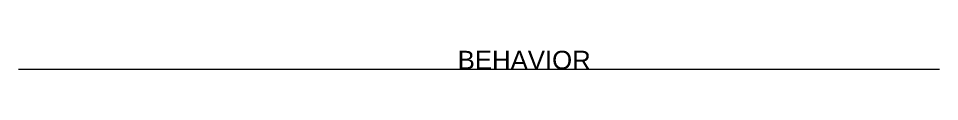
# Model space of a CAD drawing. Extents: x 0 to 1, y 0 to 0.02.
import ezdxf

# ---------------------------------------------------------------- set-up
doc = ezdxf.new("R2010")
doc.units = 0
doc.header["$MEASUREMENT"] = 0
doc.layers.get('0').update_dxf_attribs({"linetype": 'CONTINUOUS'})
doc.styles.get("Standard").update_dxf_attribs({"font": 'arial.ttf'})

msp = doc.modelspace()

# ---------------------------------------------------------------- linework, layer by layer
msp.add_lwpolyline([(0, 0), (1, 0)])

# ---------------------------------------------------------------- texts
at = {"flags": 1}
msp.add_attdef('BEHAVIOR', (0.4769, 0), '', height=0.02, dxfattribs=at)

doc.saveas('drawing.dxf')
